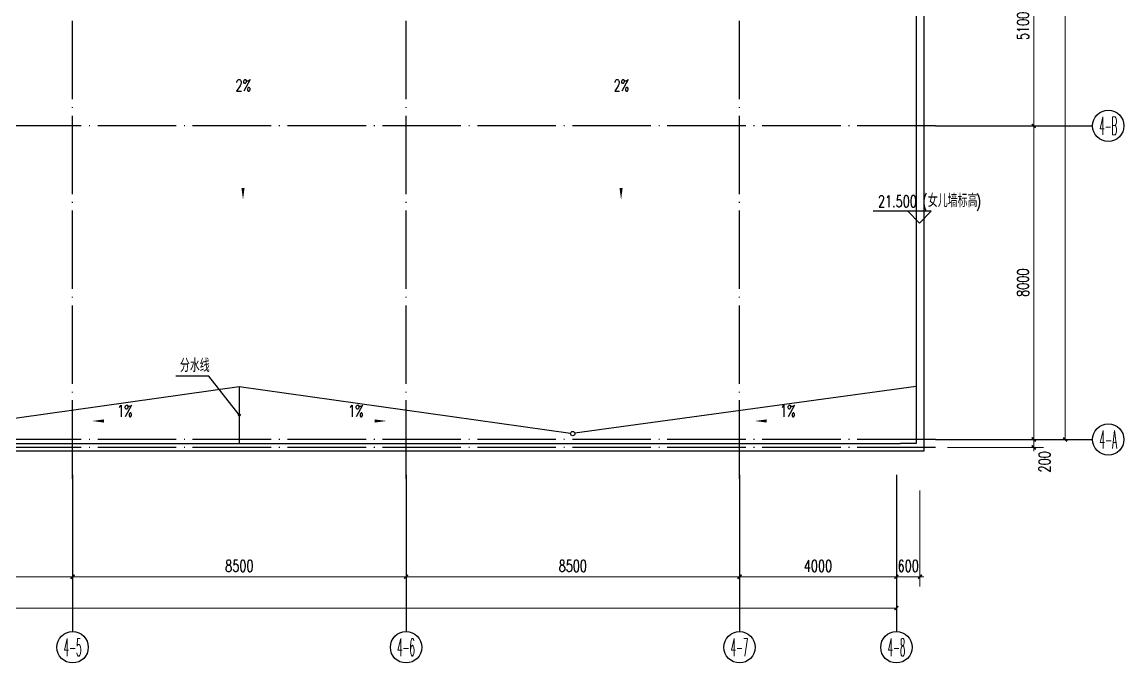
# Model space of a CAD drawing. Extents: x -124594 to 516503, y -3148 to 203159.
# Drawn here: x 381622 to 409711, y 86091 to 102439 of the extents above; entities that cross this region are included whole.
import ezdxf
from ezdxf.enums import TextEntityAlignment as Align

# ---------------------------------------------------------------- set-up
doc = ezdxf.new("R2010")
doc.units = 0
doc.header["$LTSCALE"] = 1000
doc.header["$MEASUREMENT"] = 0
doc.linetypes.add('DOTE', pattern=[2.42, 2, -0.2, 0.02, -0.2])
for name, color, linetype in [('AXIS', 3, 'Continuous'), ('AXIS_TEXT', 7, 'Continuous'), ('DIM_LEAD', 3, 'Continuous'), ('DIM_SYMB', 3, 'Continuous'), ('J-ANNO-标高标注', 144, 'Continuous'), ('J-AXIS-轴线', 1, 'DOTE'), ('J-DETL-立管管线', 181, 'Continuous'), ('J-FLOR-屋顶', 140, 'Continuous'), ('PUB_TEXT', 7, 'Continuous'), ('分水线', 4, 'Continuous')]:
    doc.layers.add(name, color=color, linetype=linetype)
doc.layers.add('建筑底图', color=8, linetype='Continuous', lineweight=5)
doc.styles.add('_TCH_AXIS', font='COMPLEX', dxfattribs={"bigfont": 'GBCBIG'})
doc.styles.add('_TCH_DIM', font='SIMPLEX', dxfattribs={"bigfont": 'GBCBIG'})
doc.styles.add('_TCH_DIM_T3', font='SIMPLEX', dxfattribs={"width": 0.705882, "bigfont": 'GBCBIG'})
doc.styles.add('COMPLEX', font='COMPLEX')
doc.dimstyles.new('_TCH_ARCH&&100', dxfattribs={"dimtxt": 297.5, "dimasz": 100, "dimexe": 250, "dimexo": 300, "dimgap": 126.25, "dimtad": 1, "dimdec": 0, "dimzin": 0, "dimdsep": 46, "dimtxsty": '_TCH_DIM_T3', "dimblk": 'ARCHTICK', "dimcen": 0.09, "dimclrt": 7, "dimazin": 2, "dimtfac": 1, "dimtdec": 0, "dimtix": 1, "dimtmove": 2, "dimatfit": 3, "dimfxl": 1, "dimtolj": 1, "dimtzin": 0, "dimarcsym": 0})

# ---------------------------------------------------------------- blocks, each defined once
blk = doc.blocks.new('_AXISO')
blk.add_circle((0, 0), 0.5)
at = {"layer": 'AXIS_TEXT', "style": 'COMPLEX', "width": 1.041667}
blk.add_attdef('A', text='', height=0.56, dxfattribs=at).set_placement((-0.25, -0.28), (0.25, -0.28), align=Align.FIT)
blk = doc.blocks.new('_ArchTick')
at = {"color": 0, "linetype": 'ByBlock', "const_width": 0.4}
blk.add_lwpolyline([(-0.5, -0.5), (0.5, 0.5)], dxfattribs=at)
blk = doc.blocks.new('*D248')
at = {"layer": 'AXIS', "color": 0, "lineweight": -2, "transparency": 16777216}
for p, q in [((357411, 90491), (357411, 87241)), ((403911, 90491), (403911, 87241)), ((357411, 87491), (403911, 87491))]:
    blk.add_line(p, q, dxfattribs=at)
at = {"layer": 'Defpoints', "color": 0, "transparency": 16777216}
for p in [(357411, 90791), (403911, 90791), (403911, 87491)]:
    blk.add_point(p, dxfattribs=at)
at = {"layer": 'AXIS', "color": 0, "lineweight": -2, "transparency": 16777216, "xscale": 100, "yscale": 100, "zscale": 100, "rotation": 180}
blk.add_blockref('_ArchTick', (357411, 87491), dxfattribs=at)
at = {"layer": 'AXIS', "color": 0, "lineweight": -2, "transparency": 16777216, "xscale": 100, "yscale": 100, "zscale": 100}
blk.add_blockref('_ArchTick', (403911, 87491), dxfattribs=at)
at = {"layer": 'AXIS', "color": 7, "transparency": 16777216, "insert": (380661, 87766), "char_height": 297.5, "attachment_point": 5, "style": '_TCH_DIM_T3'}
blk.add_mtext('\\A1;46500', dxfattribs=at)
blk = doc.blocks.new('*D249')
at = {"layer": 'AXIS', "color": 0, "lineweight": -2, "transparency": 16777216}
for p, q in [((403911, 90491), (403911, 88041)), ((404511, 90491), (404511, 88041)), ((403911, 88291), (403811, 88291)), ((403911, 88291), (404511, 88291)), ((404511, 88291), (404611, 88291))]:
    blk.add_line(p, q, dxfattribs=at)
at = {"layer": 'Defpoints', "color": 0, "transparency": 16777216}
for p in [(403911, 90791), (404511, 90791), (404511, 88291)]:
    blk.add_point(p, dxfattribs=at)
at = {"layer": 'AXIS', "color": 0, "lineweight": -2, "transparency": 16777216, "xscale": 100, "yscale": 100, "zscale": 100}
blk.add_blockref('_ArchTick', (403911, 88291), dxfattribs=at)
at = {"layer": 'AXIS', "color": 0, "lineweight": -2, "transparency": 16777216, "xscale": 100, "yscale": 100, "zscale": 100, "rotation": 180}
blk.add_blockref('_ArchTick', (404511, 88291), dxfattribs=at)
at = {"layer": 'AXIS', "color": 7, "transparency": 16777216, "insert": (404211, 88566), "char_height": 297.5, "attachment_point": 5, "style": '_TCH_DIM_T3'}
blk.add_mtext('\\A1;600', dxfattribs=at)
blk = doc.blocks.new('*D250')
at = {"layer": 'AXIS', "color": 0, "lineweight": -2, "transparency": 16777216}
for p, q in [((399911, 90491), (399911, 88041)), ((403911, 90491), (403911, 88041)), ((399911, 88291), (403911, 88291))]:
    blk.add_line(p, q, dxfattribs=at)
at = {"layer": 'Defpoints', "color": 0, "transparency": 16777216}
for p in [(399911, 90791), (403911, 90791), (403911, 88291)]:
    blk.add_point(p, dxfattribs=at)
at = {"layer": 'AXIS', "color": 0, "lineweight": -2, "transparency": 16777216, "xscale": 100, "yscale": 100, "zscale": 100, "rotation": 180}
blk.add_blockref('_ArchTick', (399911, 88291), dxfattribs=at)
at = {"layer": 'AXIS', "color": 0, "lineweight": -2, "transparency": 16777216, "xscale": 100, "yscale": 100, "zscale": 100}
blk.add_blockref('_ArchTick', (403911, 88291), dxfattribs=at)
at = {"layer": 'AXIS', "color": 7, "transparency": 16777216, "insert": (401911, 88566), "char_height": 297.5, "attachment_point": 5, "style": '_TCH_DIM_T3'}
blk.add_mtext('\\A1;4000', dxfattribs=at)
blk = doc.blocks.new('*D251')
at = {"layer": 'AXIS', "color": 0, "lineweight": -2, "transparency": 16777216}
for p, q in [((391411, 90491), (391411, 88041)), ((399911, 90491), (399911, 88041)), ((391411, 88291), (399911, 88291))]:
    blk.add_line(p, q, dxfattribs=at)
at = {"layer": 'Defpoints', "color": 0, "transparency": 16777216}
for p in [(391411, 90791), (399911, 90791), (399911, 88291)]:
    blk.add_point(p, dxfattribs=at)
at = {"layer": 'AXIS', "color": 0, "lineweight": -2, "transparency": 16777216, "xscale": 100, "yscale": 100, "zscale": 100, "rotation": 180}
blk.add_blockref('_ArchTick', (391411, 88291), dxfattribs=at)
at = {"layer": 'AXIS', "color": 0, "lineweight": -2, "transparency": 16777216, "xscale": 100, "yscale": 100, "zscale": 100}
blk.add_blockref('_ArchTick', (399911, 88291), dxfattribs=at)
at = {"layer": 'AXIS', "color": 7, "transparency": 16777216, "insert": (395661, 88566), "char_height": 297.5, "attachment_point": 5, "style": '_TCH_DIM_T3'}
blk.add_mtext('\\A1;8500', dxfattribs=at)
blk = doc.blocks.new('*D252')
at = {"layer": 'AXIS', "color": 0, "lineweight": -2, "transparency": 16777216}
for p, q in [((382911, 90491), (382911, 88041)), ((391411, 90491), (391411, 88041)), ((382911, 88291), (391411, 88291))]:
    blk.add_line(p, q, dxfattribs=at)
at = {"layer": 'Defpoints', "color": 0, "transparency": 16777216}
for p in [(382911, 90791), (391411, 90791), (391411, 88291)]:
    blk.add_point(p, dxfattribs=at)
at = {"layer": 'AXIS', "color": 0, "lineweight": -2, "transparency": 16777216, "xscale": 100, "yscale": 100, "zscale": 100, "rotation": 180}
blk.add_blockref('_ArchTick', (382911, 88291), dxfattribs=at)
at = {"layer": 'AXIS', "color": 0, "lineweight": -2, "transparency": 16777216, "xscale": 100, "yscale": 100, "zscale": 100}
blk.add_blockref('_ArchTick', (391411, 88291), dxfattribs=at)
at = {"layer": 'AXIS', "color": 7, "transparency": 16777216, "insert": (387161, 88566), "char_height": 297.5, "attachment_point": 5, "style": '_TCH_DIM_T3'}
blk.add_mtext('\\A1;8500', dxfattribs=at)
blk = doc.blocks.new('*D253')
at = {"layer": 'AXIS', "color": 0, "lineweight": -2, "transparency": 16777216}
for p, q in [((374411, 90491), (374411, 88041)), ((382911, 90491), (382911, 88041)), ((374411, 88291), (382911, 88291))]:
    blk.add_line(p, q, dxfattribs=at)
at = {"layer": 'Defpoints', "color": 0, "transparency": 16777216}
for p in [(374411, 90791), (382911, 90791), (382911, 88291)]:
    blk.add_point(p, dxfattribs=at)
at = {"layer": 'AXIS', "color": 0, "lineweight": -2, "transparency": 16777216, "xscale": 100, "yscale": 100, "zscale": 100, "rotation": 180}
blk.add_blockref('_ArchTick', (374411, 88291), dxfattribs=at)
at = {"layer": 'AXIS', "color": 0, "lineweight": -2, "transparency": 16777216, "xscale": 100, "yscale": 100, "zscale": 100}
blk.add_blockref('_ArchTick', (382911, 88291), dxfattribs=at)
at = {"layer": 'AXIS', "color": 7, "transparency": 16777216, "insert": (378661, 88566), "char_height": 297.5, "attachment_point": 5, "style": '_TCH_DIM_T3'}
blk.add_mtext('\\A1;8500', dxfattribs=at)
blk = doc.blocks.new('*D267')
at = {"layer": 'AXIS', "color": 0, "lineweight": -2, "transparency": 16777216}
for p, q in [((405211, 115791), (408461, 115791)), ((408211, 91791), (408211, 115791)), ((405211, 91791), (408461, 91791))]:
    blk.add_line(p, q, dxfattribs=at)
at = {"layer": 'Defpoints', "color": 0, "transparency": 16777216}
for p in [(404911, 115791), (408211, 115791), (404911, 91791)]:
    blk.add_point(p, dxfattribs=at)
at = {"layer": 'AXIS', "color": 0, "lineweight": -2, "transparency": 16777216, "xscale": 100, "yscale": 100, "zscale": 100}
for p, rotation in [((408211, 115791), 90), ((408211, 91791), 270)]:
    blk.add_blockref('_ArchTick', p, dxfattribs=dict(at, rotation=rotation))
at = {"layer": 'AXIS', "color": 7, "transparency": 16777216, "insert": (407936, 103791), "char_height": 297.5, "attachment_point": 5, "rotation": 90, "style": '_TCH_DIM_T3'}
blk.add_mtext('\\A1;24000', dxfattribs=at)
blk = doc.blocks.new('*D268')
at = {"layer": 'AXIS', "color": 0, "lineweight": -2, "transparency": 16777216}
for p, q in [((407411, 91791), (407411, 91891)), ((405211, 91791), (407661, 91791)), ((405211, 91591), (407661, 91591)), ((407411, 91591), (407411, 91791)), ((407411, 91591), (407411, 91491))]:
    blk.add_line(p, q, dxfattribs=at)
at = {"layer": 'Defpoints', "color": 0, "transparency": 16777216}
for p in [(404911, 91791), (404911, 91591), (407411, 91791)]:
    blk.add_point(p, dxfattribs=at)
at = {"layer": 'AXIS', "color": 0, "lineweight": -2, "transparency": 16777216, "xscale": 100, "yscale": 100, "zscale": 100}
for p, rotation in [((407411, 91791), 270), ((407411, 91591), 90)]:
    blk.add_blockref('_ArchTick', p, dxfattribs=dict(at, rotation=rotation))
at = {"layer": 'AXIS', "color": 7, "transparency": 16777216, "insert": (407686, 91221), "char_height": 297.5, "attachment_point": 5, "rotation": 90, "style": '_TCH_DIM_T3'}
blk.add_mtext('\\A1;200', dxfattribs=at)
blk = doc.blocks.new('*D269')
at = {"layer": 'AXIS', "color": 0, "lineweight": -2, "transparency": 16777216}
for p, q in [((405211, 99791), (407661, 99791)), ((407411, 91791), (407411, 99791)), ((405211, 91791), (407661, 91791))]:
    blk.add_line(p, q, dxfattribs=at)
at = {"layer": 'Defpoints', "color": 0, "transparency": 16777216}
for p in [(404911, 99791), (407411, 99791), (404911, 91791)]:
    blk.add_point(p, dxfattribs=at)
at = {"layer": 'AXIS', "color": 0, "lineweight": -2, "transparency": 16777216, "xscale": 100, "yscale": 100, "zscale": 100}
for p, rotation in [((407411, 99791), 90), ((407411, 91791), 270)]:
    blk.add_blockref('_ArchTick', p, dxfattribs=dict(at, rotation=rotation))
at = {"layer": 'AXIS', "color": 7, "transparency": 16777216, "insert": (407136, 95791), "char_height": 297.5, "attachment_point": 5, "rotation": 90, "style": '_TCH_DIM_T3'}
blk.add_mtext('\\A1;8000', dxfattribs=at)
blk = doc.blocks.new('*D270')
at = {"layer": 'AXIS', "color": 0, "lineweight": -2, "transparency": 16777216}
for p, q in [((405211, 104891), (407661, 104891)), ((407411, 99791), (407411, 104891)), ((405211, 99791), (407661, 99791))]:
    blk.add_line(p, q, dxfattribs=at)
at = {"layer": 'Defpoints', "color": 0, "transparency": 16777216}
for p in [(404911, 104891), (407411, 104891), (404911, 99791)]:
    blk.add_point(p, dxfattribs=at)
at = {"layer": 'AXIS', "color": 0, "lineweight": -2, "transparency": 16777216, "xscale": 100, "yscale": 100, "zscale": 100}
for p, rotation in [((407411, 104891), 90), ((407411, 99791), 270)]:
    blk.add_blockref('_ArchTick', p, dxfattribs=dict(at, rotation=rotation))
at = {"layer": 'AXIS', "color": 7, "transparency": 16777216, "insert": (407136, 102341), "char_height": 297.5, "attachment_point": 5, "rotation": 90, "style": '_TCH_DIM_T3'}
blk.add_mtext('\\A1;5100', dxfattribs=at)
blk = doc.blocks.new('HERSFA')
at = {"layer": 'AXIS', "color": 8}
for p, q in [((404910.8, 99790.8), (408910.8, 99790.8)), ((404910.8, 91790.8), (408910.8, 91790.8)), ((382910.8, 90890.8), (382910.8, 86890.8)), ((391410.8, 90890.8), (391410.8, 86890.8)), ((399910.8, 90890.8), (399910.8, 86890.8)), ((403910.8, 90890.8), (403910.8, 86890.8))]:
    blk.add_line(p, q, dxfattribs=at)
at = {"layer": 'DIM_LEAD', "color": 8}
for p, q in [((386384.3, 93406.1), (385541.7, 93406.1)), ((387160.8, 92418.1), (386384.3, 93406.1))]:
    blk.add_line(p, q, dxfattribs=at)
at = {"layer": 'DIM_LEAD', "color": 8, "const_width": 40}
blk.add_lwpolyline([(387173.2, 92402.4, 1), (387148.5, 92433.8, 1)], format="xyb", close=True, dxfattribs=at)
at = {"layer": 'DIM_SYMB', "color": 8}
for points in [[(387254.7, 100569.4, 0, 0, 0), (387254.7, 97907.2, 0, 80, 0), (387254.7, 98207.2, 0, 0, 0)], [(396891.8, 100569.4, 0, 0, 0), (396891.8, 97907.2, 0, 80, 0), (396891.8, 98207.2, 0, 0, 0)], [(385024.7, 92263.1, 0, 0, 0), (383409.2, 92263.1, 0, 80, 0), (383709.2, 92263.1, 0, 0, 0)], [(389297, 92263.1, 0, 0, 0), (390912.5, 92263.1, 0, 80, 0), (390612.5, 92263.1, 0, 0, 0)], [(401920.6, 92263.1, 0, 0, 0), (400305.1, 92263.1, 0, 80, 0), (400605.1, 92263.1, 0, 0, 0)]]:
    blk.add_lwpolyline(points, format="xyseb", dxfattribs=at)
at = {"layer": 'J-ANNO-标高标注', "color": 8}
for p, q in [((404799.3, 97611), (403321.3, 97611)), ((404499.3, 97311), (404199.3, 97611)), ((404499.3, 97311), (404799.3, 97611))]:
    blk.add_line(p, q, dxfattribs=at)
at = {"layer": 'J-AXIS-轴线', "color": 8}
for p, q in [((382910.8, 90790.8), (382910.8, 116790.8)), ((391410.8, 90790.8), (391410.8, 116790.8)), ((399910.8, 90790.8), (399910.8, 116790.8)), ((404910.8, 99790.8), (356410.8, 99790.8)), ((404910.8, 91790.8), (356410.8, 91790.8)), ((404910.8, 91590.8), (356410.8, 91590.8))]:
    blk.add_line(p, q, dxfattribs=at)
at = {"layer": 'J-DETL-立管管线', "color": 8}
blk.add_circle((395660.8, 91940.8), 55, dxfattribs=at)
at = {"layer": 'J-FLOR-屋顶', "color": 8}
for points in [[(404210.8, 104990.8), (404210.8, 104990.8), (404610.8, 104990.8), (404610.8, 91590.8), (404610.8, 91490.8), (357310.8, 91490.8), (356910.8, 91490.8), (356910.8, 104890.8), (356910.8, 104990.8), (357310.8, 104990.8)], [(357310.8, 104790.8), (357110.8, 104790.8), (357110.8, 91690.8), (404010.8, 91690.8)], [(404410.8, 104790.8), (404410.8, 104790.8), (404410.8, 91790.8), (404410.8, 91690.8), (404010.8, 91690.8)], [(404210.8, 104790.8), (404410.8, 104790.8), (404410.8, 91690.8)]]:
    blk.add_lwpolyline(points, dxfattribs=at)
at = {"layer": '分水线', "color": 8}
for points in [[(378715.2, 91949), (387160.8, 93145.4), (395606.4, 91949)], [(387160.8, 93145.4), (387160.8, 91690.8)], [(404410.8, 93145.4), (395714.9, 91950.6)]]:
    blk.add_lwpolyline(points, dxfattribs=at)
at = {"layer": 'AXIS', "color": 8}
ref = blk.add_blockref('_AXISO', (409310.8, 99790.8), dxfattribs=dict(at, xscale=800, yscale=800, zscale=800))
ref.add_attrib('A', '4-B', dxfattribs={"layer": 'AXIS_TEXT', "color": 8, "height": 452.55, "style": '_TCH_AXIS', "width": 0.328125}).set_placement((409084.6, 99564.5), (409537.1, 99564.5), align=Align.FIT)
ref = blk.add_blockref('_AXISO', (409310.8, 91790.8), dxfattribs=dict(at, xscale=800, yscale=800, zscale=800))
ref.add_attrib('A', '4-A', dxfattribs={"layer": 'AXIS_TEXT', "color": 8, "height": 452.55, "style": '_TCH_AXIS', "width": 0.323077}).set_placement((409084.6, 91564.5), (409537.1, 91564.5), align=Align.FIT)
ref = blk.add_blockref('_AXISO', (382910.8, 86490.8), dxfattribs=dict(at, xscale=800, yscale=800, zscale=800))
ref.add_attrib('A', '4-5', dxfattribs={"layer": 'AXIS_TEXT', "color": 8, "height": 452.55, "style": '_TCH_AXIS', "width": 0.344262}).set_placement((382684.6, 86264.5), (383137.1, 86264.5), align=Align.FIT)
ref = blk.add_blockref('_AXISO', (391410.8, 86490.8), dxfattribs=dict(at, xscale=800, yscale=800, zscale=800))
ref.add_attrib('A', '4-6', dxfattribs={"layer": 'AXIS_TEXT', "color": 8, "height": 452.55, "style": '_TCH_AXIS', "width": 0.344262}).set_placement((391184.6, 86264.5), (391637.1, 86264.5), align=Align.FIT)
ref = blk.add_blockref('_AXISO', (399910.8, 86490.8), dxfattribs=dict(at, xscale=800, yscale=800, zscale=800))
ref.add_attrib('A', '4-7', dxfattribs={"layer": 'AXIS_TEXT', "color": 8, "height": 452.55, "style": '_TCH_AXIS', "width": 0.344262}).set_placement((399684.6, 86264.5), (400137.1, 86264.5), align=Align.FIT)
ref = blk.add_blockref('_AXISO', (403910.8, 86490.8), dxfattribs=dict(at, xscale=800, yscale=800, zscale=800))
ref.add_attrib('A', '4-8', dxfattribs={"layer": 'AXIS_TEXT', "color": 8, "height": 452.55, "style": '_TCH_AXIS', "width": 0.344262}).set_placement((403684.6, 86264.5), (404137.1, 86264.5), align=Align.FIT)
at = {"layer": 'DIM_LEAD', "color": 7, "style": '_TCH_DIM'}
blk.add_text('分水线', height=337.59, dxfattribs=at).set_placement((385646.7, 93511.1))
at = {"layer": 'DIM_SYMB', "color": 7, "style": '_TCH_DIM', "width": 0.705882}
for s, p in [('2%%%', (387064.7, 100674.4)), ('2%%%', (396701.8, 100674.4)), ('1%%%', (384046.9, 92368.1)), ('1%%%', (389934.7, 92368.1)), ('1%%%', (400942.9, 92368.1))]:
    blk.add_text(s, height=297.5, dxfattribs=at).set_placement(p)
at = {"layer": 'J-ANNO-标高标注', "color": 7, "style": '_TCH_DIM', "width": 0.705882}
blk.add_text('21.500', height=297.5, dxfattribs=at).set_placement((403441.3, 97716))
at = {"layer": 'PUB_TEXT', "color": 8, "style": '_TCH_DIM', "width": 0.705882}
for s, p in [('(', (404571.3, 97716)), (')', (405940, 97716))]:
    blk.add_text(s, height=297.5, dxfattribs=at).set_placement(p)
at = {"layer": 'PUB_TEXT', "color": 8, "style": '_TCH_DIM'}
blk.add_text('女儿墙标高', height=337.59, dxfattribs=at).set_placement((404711.3, 97716))
at = {"layer": 'AXIS', "color": 8}
for p1, p2, distance, picture, middle in [((404910.8, 91790.8), (404910.8, 115790.8), -3300, '*D267', (407935.8, 103790.8)), ((404910.8, 99790.8), (404910.8, 104890.8), -2500, '*D270', (407135.8, 102340.8)), ((404910.8, 91790.8), (404910.8, 99790.8), -2500, '*D269', (407135.8, 95790.8)), ((357410.8, 90790.8), (403910.8, 90790.8), -3300, '*D248', (380660.8, 87765.8)), ((374410.8, 90790.8), (382910.8, 90790.8), -2500, '*D253', (378660.8, 88565.8)), ((382910.8, 90790.8), (391410.8, 90790.8), -2500, '*D252', (387160.8, 88565.8)), ((391410.8, 90790.8), (399910.8, 90790.8), -2500, '*D251', (395660.8, 88565.8)), ((399910.8, 90790.8), (403910.8, 90790.8), -2500, '*D250', (401910.8, 88565.8)), ((403910.8, 90790.8), (404510.8, 90790.8), -2500, '*D249', (404210.8, 88565.8))]:
    dim = blk.add_aligned_dim(p1=p1, p2=p2, distance=distance, dimstyle='_TCH_ARCH&&100', dxfattribs=at)
    dim.commit()
    dim.dimension.update_dxf_attribs({"geometry": picture, "text_midpoint": middle})
dim = blk.add_linear_dim(base=(407410.8, 91790.8), p1=(404910.8, 91590.8), p2=(404910.8, 91790.8), angle=90, dimstyle='_TCH_ARCH&&100', dxfattribs=at)
dim.commit()
dim.dimension.update_dxf_attribs({"geometry": '*D268', "text_midpoint": (407685.8, 91220.8), "dimtype": 161})

msp = doc.modelspace()

# ---------------------------------------------------------------- block references
at = {"layer": '建筑底图'}
msp.add_blockref('HERSFA', (0, 0), dxfattribs=at)

doc.saveas('drawing.dxf')
